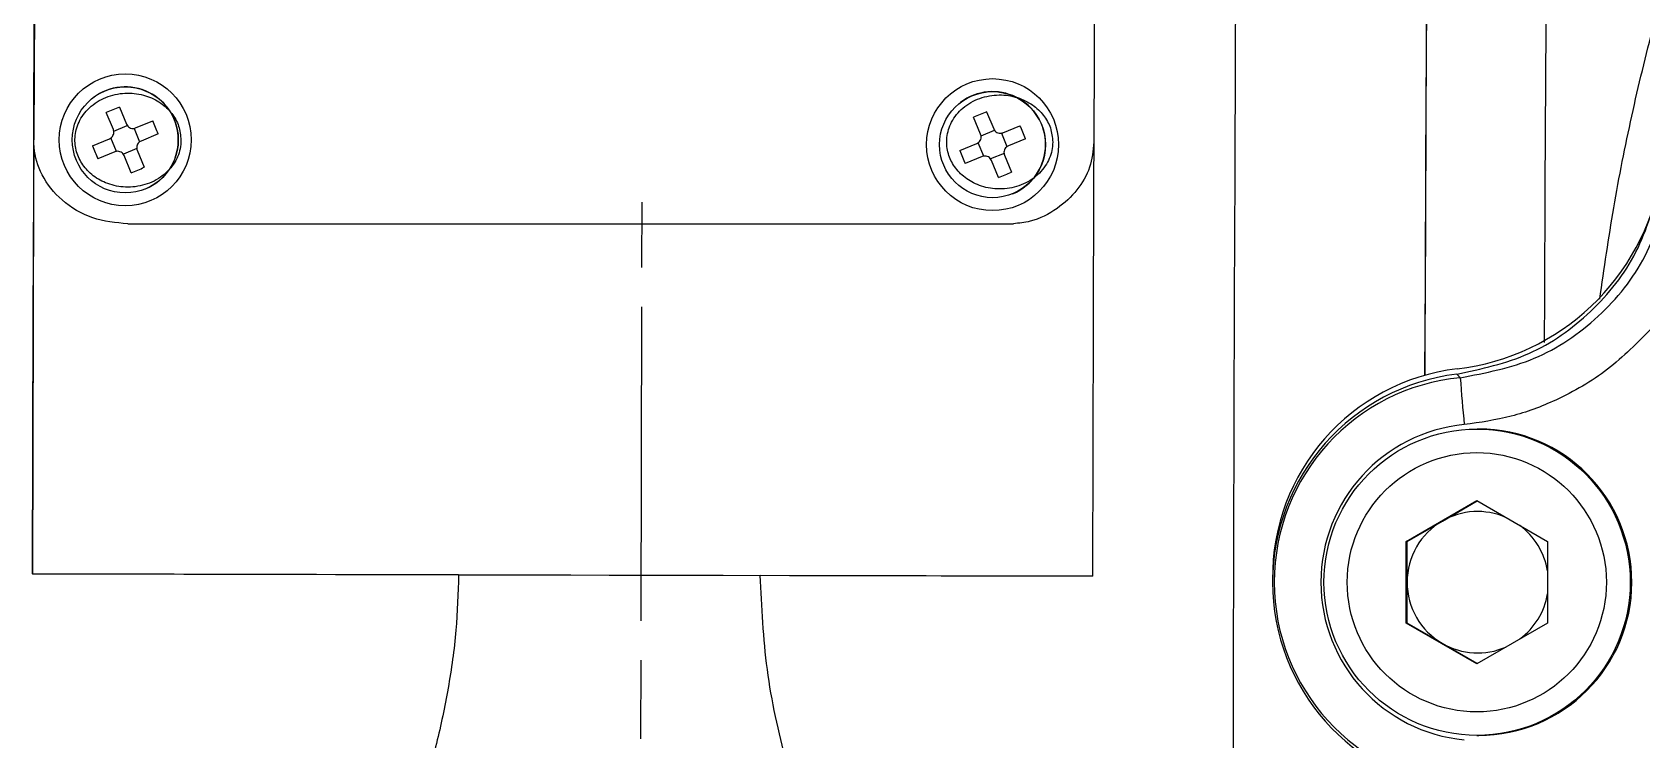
# Model space of a CAD drawing. Header units: millimetres. Extents: x 2454 to 4226, y 715 to 1968.
# Drawn here: x 2843.9 to 2905.4, y 1749.8 to 1776.8 of the extents above; entities that cross this region are included whole.
import ezdxf

# ---------------------------------------------------------------- set-up
doc = ezdxf.new("R2010")
doc.units = ezdxf.units.MM
doc.linetypes.add('AM_ISO08W050', pattern=[18, 12, -1.5, 3, -1.5])
doc.layers.add('AM_7', color=4, linetype='AM_ISO08W050', lineweight=25)

msp = doc.modelspace()

# ---------------------------------------------------------------- linework, layer by layer
at = {"color": 7, "linetype": 'Continuous', "lineweight": 25}
for p, q in [((2847.251, 1773.945), (2847.519, 1773.295)), ((2847.02, 1773.089), (2846.751, 1773.739)), ((2847.037, 1773.028), (2847.55, 1773.239)), ((2847.872, 1773.148), (2848.523, 1773.417)), ((2880.149, 1772.906), (2879.88, 1773.557)), ((2880.379, 1773.763), (2880.648, 1773.113)), ((2881.001, 1772.966), (2881.651, 1773.235)), ((2846.223, 1772.467), (2846.874, 1772.736)), ((2847.141, 1772.254), (2846.929, 1772.767)), ((2847.811, 1773.131), (2848.023, 1772.618)), ((2848.729, 1772.918), (2848.078, 1772.649)), ((2880.166, 1772.845), (2880.679, 1773.057)), ((2880.94, 1772.949), (2881.152, 1772.436)), ((2881.858, 1772.736), (2881.207, 1772.467)), ((2847.08, 1772.237), (2846.429, 1771.968)), ((2847.915, 1772.358), (2847.402, 1772.146)), ((2847.701, 1771.44), (2847.433, 1772.09)), ((2847.932, 1772.297), (2848.2, 1771.646)), ((2879.352, 1772.285), (2880.003, 1772.554)), ((2880.209, 1772.055), (2879.558, 1771.786)), ((2880.27, 1772.072), (2880.058, 1772.585)), ((2881.043, 1772.176), (2880.531, 1771.964)), ((2881.061, 1772.114), (2881.329, 1771.464)), ((2880.83, 1771.258), (2880.562, 1771.908)), ((2847.568, 1769.486), (2881.399, 1769.486)), ((2899.183, 1761.65), (2899.12, 1761.65)), ((2896.402, 1757.359), (2899.102, 1758.918)), ((2897.788, 1758.138), (2899.12, 1758.907)), ((2899.102, 1758.918), (2901.802, 1757.359)), ((2896.438, 1757.359), (2897.788, 1758.138)), ((2896.402, 1754.241), (2896.402, 1757.359)), ((2896.438, 1757.359), (2896.402, 1757.359)), ((2896.438, 1755.8), (2896.438, 1757.359)), ((2901.802, 1757.359), (2901.802, 1754.241)), ((2860.206, 1756.086), (2843.92, 1756.121)), ((2843.927, 1756.121), (2843.92, 1756.121)), ((2843.927, 1756.121), (2884.418, 1756.034)), ((2884.418, 1756.034), (2871.731, 1756.061)), ((2896.438, 1754.241), (2896.438, 1755.8)), ((2899.102, 1752.682), (2896.402, 1754.241)), ((2896.438, 1754.241), (2896.402, 1754.241)), ((2897.788, 1753.462), (2896.438, 1754.241)), ((2901.802, 1754.241), (2899.102, 1752.682)), ((2899.12, 1752.693), (2897.788, 1753.462)), ((2899.102, 1749.95), (2899.164, 1749.95))]:
    msp.add_line(p, q, dxfattribs=at)
at = {"color": 7, "linetype": 'Continuous', "lineweight": 25, "flags": 128}
for points in [[(2844.789, 1828.119), (2844.74, 1827.952), (2844.691, 1827.449), (2844.641, 1826.614), (2844.591, 1825.45), (2844.541, 1823.963), (2844.492, 1822.159), (2844.443, 1820.048), (2844.395, 1817.638), (2844.349, 1814.942), (2844.303, 1811.971), (2844.26, 1808.74), (2844.218, 1805.264), (2844.178, 1801.559), (2844.14, 1797.641), (2844.104, 1793.53), (2844.071, 1789.245), (2844.041, 1784.805), (2844.013, 1780.232), (2843.988, 1775.546), (2843.966, 1770.769), (2843.948, 1765.925), (2843.932, 1761.034), (2843.92, 1756.121)], [(2844.788, 1827.419), (2844.739, 1827.252), (2844.69, 1826.755), (2844.641, 1825.928), (2844.591, 1824.775), (2844.542, 1823.302), (2844.493, 1821.516), (2844.445, 1819.425), (2844.398, 1817.039), (2844.351, 1814.369), (2844.307, 1811.428), (2844.263, 1808.228), (2844.222, 1804.786), (2844.182, 1801.116), (2844.145, 1797.237), (2844.109, 1793.166), (2844.077, 1788.923), (2844.046, 1784.526), (2844.019, 1779.997), (2843.994, 1775.357), (2843.982, 1772.692)], [(2889.805, 1747.676), (2889.811, 1752.422), (2889.82, 1757.183), (2889.833, 1761.94), (2889.848, 1766.671), (2889.867, 1771.355), (2889.888, 1775.972), (2889.913, 1780.502), (2889.94, 1784.924), (2889.969, 1789.22), (2890.001, 1793.371), (2890.036, 1797.359), (2890.072, 1801.166), (2890.111, 1804.775), (2890.151, 1808.171), (2890.193, 1811.338), (2890.237, 1814.264), (2890.282, 1816.935), (2890.328, 1819.339), (2890.375, 1821.467), (2890.422, 1823.308)], [(2897.763, 1819.922), (2897.741, 1819.526), (2897.695, 1818.469), (2897.649, 1817.102), (2897.603, 1815.433), (2897.558, 1813.47), (2897.514, 1811.223), (2897.471, 1808.703), (2897.429, 1805.922), (2897.389, 1802.894), (2897.35, 1799.635), (2897.313, 1796.159), (2897.279, 1792.485), (2897.246, 1788.63), (2897.216, 1784.614), (2897.189, 1780.457), (2897.164, 1776.179), (2897.142, 1771.8), (2897.123, 1767.344), (2897.11, 1763.698)], [(2897.128, 1763.703), (2897.132, 1764.933), (2897.149, 1769.339), (2897.17, 1773.678), (2897.193, 1777.928), (2897.218, 1782.067), (2897.247, 1786.075), (2897.278, 1789.931), (2897.311, 1793.615), (2897.346, 1797.11), (2897.383, 1800.396), (2897.422, 1803.459), (2897.463, 1806.282), (2897.505, 1808.851), (2897.548, 1811.154), (2897.592, 1813.178), (2897.637, 1814.913), (2897.682, 1816.35), (2897.727, 1817.483), (2897.766, 1818.21)], [(2902.358, 1814.496), (2902.32, 1814.379), (2902.277, 1813.948), (2902.233, 1813.205), (2902.19, 1812.152), (2902.146, 1810.796), (2902.103, 1809.144), (2902.061, 1807.205), (2902.02, 1804.989), (2901.979, 1802.508), (2901.941, 1799.776), (2901.903, 1796.807), (2901.868, 1793.618), (2901.834, 1790.225), (2901.803, 1786.647), (2901.774, 1782.904), (2901.747, 1779.015), (2901.723, 1775.002), (2901.702, 1770.887), (2901.684, 1766.69), (2901.677, 1764.953)], [(2884.504, 1778.929), (2884.486, 1775.459), (2884.464, 1770.683), (2884.446, 1765.838), (2884.43, 1760.948), (2884.418, 1756.034)], [(2843.981, 1772.476), (2843.973, 1770.627), (2843.954, 1765.829), (2843.939, 1760.986), (2843.927, 1756.121)], [(2860.206, 1756.086), (2861.613, 1756.083), (2863.046, 1756.08), (2864.498, 1756.077), (2865.96, 1756.074), (2867.423, 1756.07), (2868.878, 1756.067), (2870.317, 1756.064), (2871.731, 1756.061)]]:
    msp.add_lwpolyline(points, dxfattribs=at)
at = {"color": 7, "linetype": 'Continuous', "lineweight": 25}
for centre, radius in [((2847.476, 1772.693), 2.52), ((2847.476, 1772.693), 2.025), ((2880.605, 1772.51), 2.52), ((2880.605, 1772.51), 2.025), ((2899.111, 1755.8), 5.85), ((2899.102, 1755.8), 4.95)]:
    msp.add_circle(centre, radius, dxfattribs=at)
for centre, radius, start, end in [((2847.476, 1772.693), 2.025, 0, 127.05327), ((2880.605, 1772.51), 2.025, 0, 127.05327), ((2850.333, 1765.778), 8.729, 110.67581, 114.22076), ((2840.562, 1769.836), 8.729, 20.67581, 24.22076), ((2883.462, 1765.596), 8.729, 110.67581, 114.22076), ((2873.691, 1769.654), 8.729, 20.67581, 24.22076), ((2847.476, 1772.693), 2.025, 292.40465, 0), ((2854.39, 1775.549), 8.729, 200.67581, 204.22076), ((2887.519, 1775.367), 8.729, 200.67581, 204.22076), ((2880.605, 1772.51), 2.025, 292.40465, 0), ((2844.619, 1779.607), 8.729, 290.67581, 294.22076), ((2877.748, 1779.425), 8.729, 290.67581, 294.22076), ((2897.285, 1772.883), 9, 276.80603, 349.96374), ((2899.3, 1755.8), 8.001, 96.91879, 263.08121), ((2899.3, 1756.002), 8.001, 96.80651, 180.66311), ((2899.21, 1755.8), 7.844, 95.40464, 264.59536), ((2945.593, 1766.701), 47.223, 183.75392, 185.93571), ((2899.192, 1755.8), 6.044, 95.40478, 264.59521), ((2899.173, 1755.8), 5.85, 270.00206, 89.90682), ((2899.138, 1755.8), 2.7, 66.58835, 120.00141), ((2899.138, 1755.8), 2.7, 120.00192, 180.00053), ((2899.137, 1755.8), 2.7, 9.33613, 53.40882), ((2899.138, 1755.8), 2.7, 179.99946, 239.99809), ((2899.138, 1755.8), 2.7, 306.60925, 350.66398), ((2899.138, 1755.8), 2.7, 239.9986, 293.39346)]:
    msp.add_arc(centre, radius, start, end, dxfattribs=at)
for points, knots in [([(2843.979, 1772.695), (2843.981, 1773.153), (2843.99, 1775.448), (2844.008, 1779.538), (2844.036, 1784.857), (2844.072, 1790.529), (2844.116, 1796.438), (2844.17, 1802.411), (2844.23, 1807.886), (2844.294, 1812.774), (2844.361, 1817.034), (2844.426, 1820.301), (2844.485, 1822.717), (2844.539, 1824.466), (2844.591, 1825.737), (2844.641, 1826.594), (2844.673, 1826.846), (2844.689, 1826.972)], [0, 0, 0, 0, 0.015982, 0.079971, 0.143956, 0.207938, 0.29112, 0.374568, 0.45775, 0.540927, 0.624368, 0.707543, 0.76895, 0.830357, 0.891763, 0.945879, 1, 1, 1, 1]), ([(2903.8, 1766.608), (2903.969, 1767.778), (2904.309, 1770.144), (2905.006, 1773.635), (2905.848, 1777.123), (2906.859, 1780.611), (2908.016, 1784.046), (2909.004, 1786.608), (2909.731, 1788.348), (2910.167, 1789.357), (2910.626, 1790.38), (2911.106, 1791.415), (2911.609, 1792.461), (2912.133, 1793.515), (2912.685, 1794.588), (2913.358, 1795.84), (2914.237, 1797.41), (2915.403, 1799.396), (2916.687, 1801.438), (2917.938, 1803.305), (2919.009, 1804.825), (2919.938, 1806.084), (2920.852, 1807.28), (2921.76, 1808.431), (2922.674, 1809.544), (2923.485, 1810.5), (2924.489, 1811.647), (2925.09, 1812.299), (2925.498, 1812.742)], [0, 0, 0, 0, 0.051231, 0.103625, 0.156974, 0.212212, 0.270166, 0.32748, 0.34524, 0.363574, 0.382483, 0.401968, 0.42203, 0.44267, 0.463887, 0.486447, 0.519649, 0.563493, 0.617977, 0.663582, 0.704375, 0.740359, 0.771535, 0.813211, 0.852731, 0.89011, 0.925364, 1, 1, 1, 1]), ([(2849.604, 1772.682), (2849.586, 1772.865), (2849.551, 1773.23), (2849.267, 1773.725), (2848.833, 1774.134), (2848.244, 1774.416), (2847.542, 1774.517), (2846.806, 1774.388), (2846.158, 1774.023), (2845.717, 1773.482), (2845.529, 1772.878), (2845.569, 1772.298), (2845.795, 1771.779), (2846.187, 1771.34), (2846.734, 1771.016), (2847.41, 1770.856), (2848.147, 1770.917), (2848.835, 1771.221), (2849.34, 1771.725), (2849.576, 1772.251), (2849.597, 1772.572), (2849.604, 1772.682)], [0, 0, 0, 0, 0.045824, 0.091817, 0.140492, 0.193907, 0.252622, 0.314735, 0.376984, 0.434757, 0.486086, 0.532888, 0.578623, 0.626345, 0.678143, 0.735416, 0.797024, 0.85951, 0.91896, 0.972139, 1, 1, 1, 1]), ([(2882.902, 1772.611), (2882.885, 1772.793), (2882.849, 1773.158), (2882.565, 1773.654), (2882.132, 1774.063), (2881.543, 1774.344), (2880.841, 1774.446), (2880.104, 1774.317), (2879.457, 1773.951), (2879.015, 1773.41), (2878.828, 1772.807), (2878.867, 1772.227), (2879.094, 1771.707), (2879.485, 1771.269), (2880.032, 1770.944), (2880.708, 1770.785), (2881.446, 1770.846), (2882.133, 1771.15), (2882.638, 1771.653), (2882.874, 1772.179), (2882.895, 1772.5), (2882.902, 1772.611)], [0, 0, 0, 0, 0.045823, 0.091817, 0.140491, 0.193906, 0.252621, 0.314735, 0.376984, 0.434757, 0.486086, 0.532888, 0.578622, 0.626344, 0.678142, 0.735415, 0.797023, 0.85951, 0.91896, 0.972139, 1, 1, 1, 1]), ([(2847.519, 1773.295), (2847.534, 1773.268), (2847.562, 1773.215), (2847.635, 1773.158), (2847.721, 1773.127), (2847.804, 1773.126), (2847.852, 1773.142), (2847.872, 1773.148)], [0, 0, 0, 0, 0.2134954, 0.4270669, 0.6389569, 0.8501134, 1, 1, 1, 1]), ([(2847.568, 1769.486), (2847.115, 1769.531), (2846.206, 1769.621), (2845.04, 1770.314), (2844.259, 1771.284), (2843.995, 1772.138), (2843.982, 1772.597), (2843.979, 1772.695)], [0, 0, 0, 0, 0.253597, 0.507845, 0.738902, 0.944505, 1, 1, 1, 1]), ([(2846.874, 1772.736), (2846.9, 1772.75), (2846.954, 1772.779), (2847.011, 1772.852), (2847.041, 1772.938), (2847.043, 1773.02), (2847.027, 1773.069), (2847.02, 1773.089)], [0, 0, 0, 0, 0.213495, 0.427067, 0.638957, 0.850113, 1, 1, 1, 1]), ([(2848.078, 1772.649), (2848.051, 1772.635), (2847.998, 1772.607), (2847.941, 1772.533), (2847.911, 1772.448), (2847.909, 1772.365), (2847.925, 1772.317), (2847.932, 1772.297)], [0, 0, 0, 0, 0.213495, 0.427067, 0.638957, 0.850113, 1, 1, 1, 1]), ([(2880.003, 1772.554), (2880.029, 1772.568), (2880.083, 1772.596), (2880.14, 1772.67), (2880.17, 1772.755), (2880.172, 1772.838), (2880.156, 1772.886), (2880.149, 1772.906)], [0, 0, 0, 0, 0.213495, 0.427067, 0.638957, 0.850113, 1, 1, 1, 1]), ([(2880.648, 1773.113), (2880.662, 1773.086), (2880.691, 1773.033), (2880.764, 1772.976), (2880.85, 1772.945), (2880.933, 1772.943), (2880.981, 1772.96), (2881.001, 1772.966)], [0, 0, 0, 0, 0.2134954, 0.4270669, 0.6389569, 0.8501134, 1, 1, 1, 1]), ([(2884.477, 1772.607), (2884.443, 1772.28), (2884.374, 1771.626), (2883.855, 1770.736), (2883.072, 1770.022), (2882.21, 1769.573), (2881.614, 1769.514), (2881.399, 1769.492)], [0, 0, 0, 0, 0.205622, 0.41154, 0.628233, 0.865893, 1, 1, 1, 1]), ([(2847.433, 1772.09), (2847.418, 1772.117), (2847.39, 1772.171), (2847.317, 1772.228), (2847.231, 1772.258), (2847.148, 1772.26), (2847.1, 1772.244), (2847.08, 1772.237)], [0, 0, 0, 0, 0.213495, 0.427067, 0.638957, 0.850113, 1, 1, 1, 1]), ([(2880.562, 1771.908), (2880.547, 1771.935), (2880.519, 1771.988), (2880.446, 1772.045), (2880.36, 1772.076), (2880.277, 1772.078), (2880.229, 1772.061), (2880.209, 1772.055)], [0, 0, 0, 0, 0.213495, 0.427067, 0.638957, 0.850113, 1, 1, 1, 1]), ([(2881.207, 1772.467), (2881.18, 1772.453), (2881.127, 1772.425), (2881.07, 1772.351), (2881.04, 1772.266), (2881.038, 1772.183), (2881.054, 1772.135), (2881.061, 1772.114)], [0, 0, 0, 0, 0.213495, 0.427067, 0.638957, 0.850113, 1, 1, 1, 1]), ([(2898.336, 1763.743), (2899.277, 1763.947), (2901.157, 1764.354), (2903.54, 1766.044), (2905.359, 1768.335), (2905.867, 1770.194), (2906.121, 1771.125)], [0, 0, 0, 0, 0.250065, 0.499446, 0.749386, 1, 1, 1, 1]), ([(2898.471, 1763.609), (2899.437, 1763.793), (2901.368, 1764.163), (2903.835, 1765.852), (2905.715, 1768.175), (2906.236, 1770.071), (2906.496, 1771.018)], [0, 0, 0, 0, 0.2500471, 0.50006, 0.7503071, 1, 1, 1, 1]), ([(2905.786, 1765.51), (2905.244, 1764.957), (2904.163, 1763.854), (2902.288, 1762.776), (2900.427, 1762.077), (2899.226, 1761.904), (2898.623, 1761.817)], [0, 0, 0, 0, 0.280617, 0.559574, 0.779119, 1, 1, 1, 1]), ([(2898.471, 1763.609), (2898.446, 1763.634), (2898.402, 1763.68), (2898.356, 1763.724), (2898.336, 1763.743)], [0, 0, 0, 0, 0.56, 1, 1, 1, 1]), ([(2860.206, 1756.086), (2860.185, 1755.378), (2860.141, 1753.925), (2859.833, 1751.772), (2859.383, 1749.642), (2858.8, 1747.504), (2858.107, 1745.309), (2857.301, 1742.992), (2856.4, 1740.558), (2855.405, 1737.967), (2854.289, 1735.102), (2853.1, 1732.026), (2851.89, 1728.807), (2850.737, 1725.575), (2849.688, 1722.379), (2848.779, 1719.269), (2847.885, 1715.573), (2847.213, 1712.03), (2847.23, 1709.637), (2847.236, 1708.792)], [0, 0, 0, 0, 0.0396117, 0.0813107, 0.1216098, 0.1617383, 0.2059476, 0.2514904, 0.3007877, 0.35388, 0.4107999, 0.478796, 0.5469773, 0.6153795, 0.6867665, 0.7554506, 0.8214857, 0.9369145, 1, 1, 1, 1]), ([(2884.864, 1708.278), (2884.863, 1709.24), (2884.86, 1711.745), (2884.11, 1715.604), (2883.064, 1719.725), (2881.902, 1723.475), (2880.562, 1727.33), (2879.106, 1731.223), (2877.629, 1735.034), (2876.204, 1738.679), (2874.927, 1742.053), (2873.739, 1745.415), (2872.705, 1748.834), (2871.9, 1752.442), (2871.787, 1754.859), (2871.731, 1756.061)], [0, 0, 0, 0, 0.071132, 0.185261, 0.263969, 0.346334, 0.42966, 0.510796, 0.591737, 0.666353, 0.734286, 0.795569, 0.866266, 0.933448, 1, 1, 1, 1])]:
    msp.add_open_spline(points, degree=3, knots=knots, dxfattribs=at)
at = {"layer": 'AM_7'}
msp.add_line((2866.99, 1664.321), (2867.216, 1770.32), dxfattribs=at)

doc.saveas('drawing.dxf')
